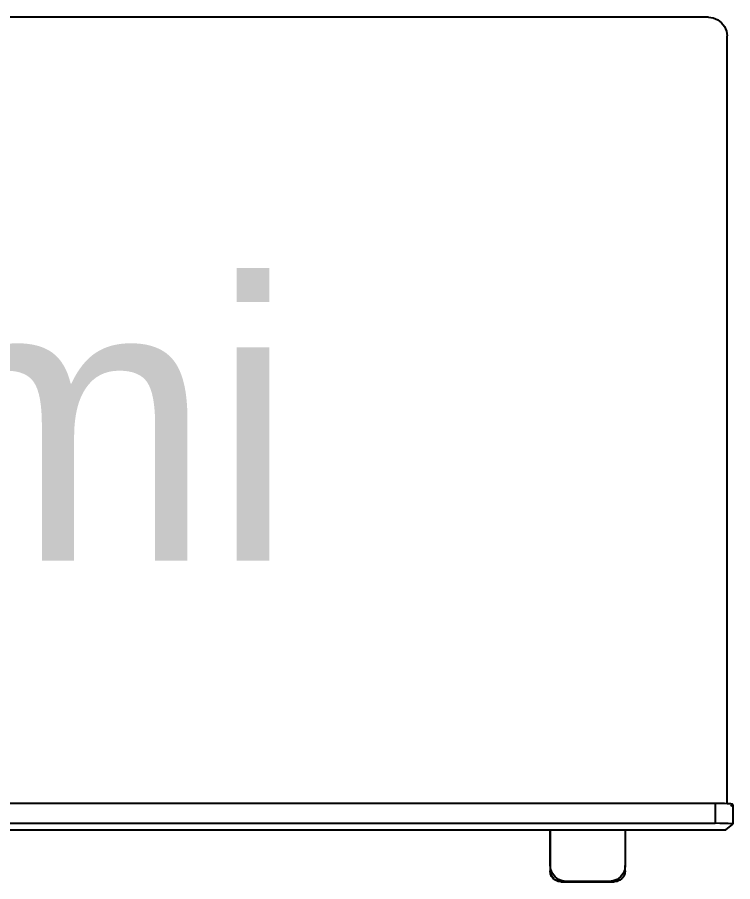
# Model space of a CAD drawing. Extents: x -4.2 to 4.2, y -5.7 to 5.7.
# Drawn here: x 0.882 to 1.398, y 1.099 to 1.721 of the extents above; entities that cross this region are included whole.
import ezdxf

# ---------------------------------------------------------------- set-up
doc = ezdxf.new("R2010")
doc.units = 0
doc.layers.get('0').update_dxf_attribs({"linetype": 'CONTINUOUS'})

msp = doc.modelspace()

# ---------------------------------------------------------------- linework, layer by layer
for p, q in [((1.38042, 1.72109), (0.42965, 1.72109)), ((1.38042, 1.72109), (1.3839, 1.72063)), ((1.3839, 1.72063), (1.38715, 1.71929)), ((1.38715, 1.71929), (1.38993, 1.71715)), ((1.38993, 1.71715), (1.39207, 1.71436)), ((1.39207, 1.71436), (1.39342, 1.71112)), ((1.39342, 1.71112), (1.39388, 1.70763)), ((1.39388, 1.15495), (1.39388, 1.70763)), ((1.3853, 1.15512), (0.29997, 1.15512)), ((1.38877, 1.1551), (1.3853, 1.15512)), ((1.3853, 1.15512), (1.3853, 1.14082)), ((1.39194, 1.15503), (1.38877, 1.1551)), ((1.39388, 1.15495), (1.39194, 1.15503)), ((1.39461, 1.15492), (1.39388, 1.15495)), ((1.39658, 1.15478), (1.39461, 1.15492)), ((1.39773, 1.15461), (1.39658, 1.15478)), ((1.39658, 1.15328), (1.39773, 1.15423)), ((1.39798, 1.15444), (1.39773, 1.15461)), ((1.39798, 1.15444), (1.39798, 1.14014)), ((0.29997, 1.14082), (1.3853, 1.14082)), ((1.38877, 1.14079), (1.3853, 1.14082)), ((1.39194, 1.14073), (1.38877, 1.14079)), ((1.39461, 1.14062), (1.39194, 1.14073)), ((1.393, 1.13608), (1.39798, 1.14014)), ((1.39658, 1.14048), (1.39461, 1.14062)), ((1.39773, 1.14032), (1.39658, 1.14048)), ((1.39798, 1.14014), (1.39773, 1.14032)), ((0.37938, 1.13608), (1.26637, 1.13608)), ((1.26637, 1.13608), (1.26637, 1.11033)), ((1.26637, 1.13608), (1.26654, 1.13608)), ((1.26654, 1.11048), (1.26654, 1.13608)), ((1.26654, 1.13608), (1.32052, 1.13608)), ((1.32052, 1.13608), (1.32052, 1.11048)), ((1.32052, 1.13608), (1.393, 1.13608)), ((1.26654, 1.11048), (1.26637, 1.11033)), ((1.26637, 1.11033), (1.26637, 1.10648)), ((1.26693, 1.10749), (1.26654, 1.11048)), ((1.26654, 1.11048), (1.26654, 1.10663)), ((1.32052, 1.11048), (1.32012, 1.10749)), ((1.32052, 1.10663), (1.32052, 1.11048)), ((1.26654, 1.10663), (1.26637, 1.10648)), ((1.26663, 1.10448), (1.26637, 1.10648)), ((1.2668, 1.10463), (1.26654, 1.10663)), ((1.2674, 1.10262), (1.26663, 1.10448)), ((1.26757, 1.10277), (1.2668, 1.10463)), ((1.26809, 1.1047), (1.26693, 1.10749)), ((1.26863, 1.10103), (1.2674, 1.10262)), ((1.2688, 1.10118), (1.26757, 1.10277)), ((1.26993, 1.1023), (1.26809, 1.1047)), ((1.27232, 1.10047), (1.26993, 1.1023)), ((1.31713, 1.1023), (1.31473, 1.10047)), ((1.31897, 1.1047), (1.31713, 1.1023)), ((1.31948, 1.10277), (1.31826, 1.10118)), ((1.32012, 1.10749), (1.31897, 1.1047)), ((1.32026, 1.10463), (1.31948, 1.10277)), ((1.32052, 1.10663), (1.32026, 1.10463)), ((1.27022, 1.0998), (1.26863, 1.10103)), ((1.27039, 1.09995), (1.2688, 1.10118)), ((1.27208, 1.09903), (1.27022, 1.0998)), ((1.27225, 1.09918), (1.27039, 1.09995)), ((1.27408, 1.09877), (1.27208, 1.09903)), ((1.27425, 1.09892), (1.27225, 1.09918)), ((1.27511, 1.09931), (1.27232, 1.10047)), ((1.27425, 1.09892), (1.27408, 1.09877)), ((1.27408, 1.09877), (1.27793, 1.09877)), ((1.27425, 1.09892), (1.2781, 1.09892)), ((1.2781, 1.09892), (1.27511, 1.09931)), ((1.2781, 1.09892), (1.27793, 1.09877)), ((1.27793, 1.09877), (1.30877, 1.09877)), ((1.30895, 1.09892), (1.2781, 1.09892)), ((1.30895, 1.09892), (1.30877, 1.09877)), ((1.30877, 1.09877), (1.31263, 1.09877)), ((1.31194, 1.09931), (1.30895, 1.09892)), ((1.30895, 1.09892), (1.31281, 1.09892)), ((1.31473, 1.10047), (1.31194, 1.09931)), ((1.31463, 1.09903), (1.31263, 1.09877)), ((1.31281, 1.09892), (1.31263, 1.09877)), ((1.3148, 1.09918), (1.31281, 1.09892)), ((1.31648, 1.0998), (1.31463, 1.09903)), ((1.31666, 1.09995), (1.3148, 1.09918)), ((1.31666, 1.09995), (1.31648, 1.0998)), ((1.31808, 1.10103), (1.31666, 1.09995)), ((1.3181, 1.10106), (1.31808, 1.10103)), ((1.31826, 1.10118), (1.3181, 1.10106))]:
    msp.add_line(p, q)

# ---------------------------------------------------------------- texts
msp.add_text('Sami', height=0.2).set_placement((0.47277, 1.32998))

doc.saveas('drawing.dxf')
